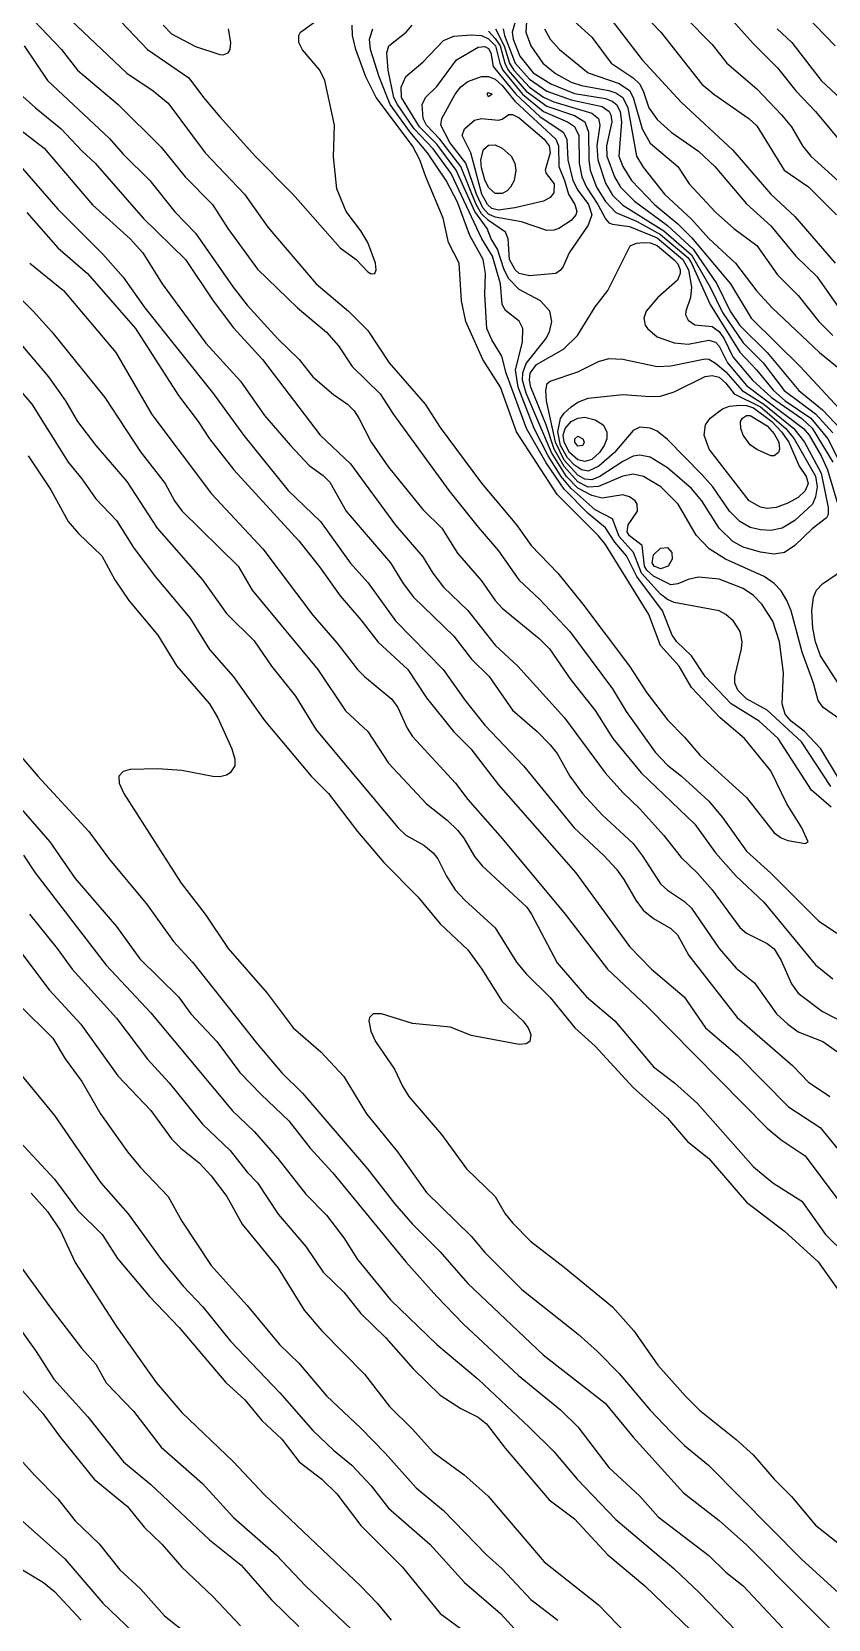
# Model space of a CAD drawing. Extents: x 474277 to 475042, y 254928 to 255625.
# Drawn here: x 474768 to 474785.74, y 255452.85 to 255488.19 of the extents above; entities that cross this region are included whole.
import ezdxf

# ---------------------------------------------------------------- set-up
doc = ezdxf.new("R2010")
doc.units = 0
doc.header["$MEASUREMENT"] = 0
doc.layers.add('BaseMapV2_DTM_export_MonNov09090547073261 — entities', color=1, linetype='CONTINUOUS')

msp = doc.modelspace()

# ---------------------------------------------------------------- linework, layer by layer
at = {"layer": 'BaseMapV2_DTM_export_MonNov09090547073261 — entities', "color": 15, "linetype": 'Continuous', "true_color": 0xb7484b}
for points in [[(474780.086, 255489.531, 88.25), (474781.597, 255487.565, 88.25), (474782.463, 255486.622, 88.25), (474783.613, 255485.554, 88.25), (474784.457, 255484.575, 88.25), (474784.993, 255484.08, 88.25), (474785.888, 255483.041, 88.25)], [(474768.594, 255488.715, 89.5), (474770.118, 255487.264, 89.5), (474770.704, 255486.875, 89.5), (474771.038, 255486.599, 89.5), (474771.861, 255485.495, 89.5), (474772.741, 255484.575, 89.5), (474773.262, 255483.837, 89.5), (474774.337, 255482.581, 89.5), (474775.054, 255481.968, 89.5), (474775.486, 255481.537, 89.5), (474775.963, 255480.817, 89.5), (474776.76, 255479.897, 89.5), (474777.096, 255479.383, 89.5), (474778.016, 255478.14, 89.5), (474778.797, 255477.214, 89.5), (474779.124, 255476.754, 89.5), (474779.714, 255476.14, 89.5), (474780.274, 255475.45, 89.5), (474781.31, 255474.07, 89.5), (474781.696, 255473.473, 89.5), (474782.156, 255472.871, 89.5), (474782.54, 255472.485, 89.5), (474782.884, 255472.076, 89.5), (474783.92, 255471.146, 89.5), (474784.533, 255470.358, 89.5), (474784.687, 255470.247, 89.5), (474784.84, 255470.185, 89.5), (474785.223, 255470.12, 89.5), (474785.292, 255470.159, 89.5), (474785.151, 255470.466, 89.5), (474784.818, 255471.003, 89.5), (474784.457, 255471.736, 89.5), (474783.875, 255472.46, 89.5), (474783.329, 255472.92, 89.5), (474782.693, 255473.594, 89.5), (474782.42, 255474.07, 89.5), (474781.999, 255474.53, 89.5), (474781.746, 255475.22, 89.5), (474780.776, 255476.779, 89.5), (474780.623, 255476.97, 89.5), (474779.703, 255477.889, 89.5), (474778.797, 255479.284, 89.5), (474778.443, 255480.281, 89.5), (474778.043, 255480.894, 89.5), (474777.671, 255481.738, 89.5), (474777.573, 255482.198, 89.5), (474777.518, 255483.041, 89.5), (474777.28, 255483.501, 89.5), (474777.162, 255484.038, 89.5), (474776.775, 255484.958, 89.5), (474776.647, 255485.341, 89.5), (474776.477, 255485.648, 89.5), (474775.668, 255486.722, 89.5), (474775.443, 255487.182, 89.5), (474775.22, 255487.795, 89.5), (474775.144, 255488.102, 89.5), (474775.136, 255488.332, 89.5)], [(474769.556, 255488.868, 89.25), (474770.579, 255487.795, 89.25), (474771.498, 255487.161, 89.25), (474771.824, 255486.722, 89.25), (474772.189, 255486.298, 89.25), (474772.979, 255485.418, 89.25), (474773.816, 255484.575, 89.25), (474774.872, 255483.379, 89.25), (474775.224, 255483.118, 89.25), (474775.486, 255482.844, 89.25), (474775.562, 255482.798, 89.25), (474775.64, 255482.811, 89.25), (474775.669, 255482.888, 89.25), (474775.654, 255483.041, 89.25), (474775.487, 255483.501, 89.25), (474775.332, 255483.76, 89.25), (474775.006, 255484.191, 89.25), (474774.796, 255484.693, 89.25), (474774.719, 255485.405, 89.25), (474774.747, 255486.108, 89.25), (474774.526, 255487.105, 89.25), (474774.419, 255487.335, 89.25), (474774.029, 255487.79, 89.25), (474773.951, 255487.948, 89.25), (474773.95, 255488.102, 89.25), (474773.989, 255488.178, 89.25), (474774.407, 255488.485, 89.25)], [(474781.39, 255488.821, 88), (474782.01, 255488.178, 88), (474782.923, 255487.022, 88), (474783.188, 255486.798, 88), (474783.966, 255486.261, 88), (474784.15, 255486.097, 88), (474784.759, 255485.111, 88), (474785.3, 255484.739, 88), (474785.923, 255484.115, 88)], [(474785.002, 255488.792, 87), (474785.893, 255487.872, 87)], [(474768.048, 255488.442, 89.75), (474768.662, 255487.795, 89.75), (474769.019, 255487.335, 89.75), (474769.93, 255486.568, 89.75), (474770.885, 255485.62, 89.75), (474771.417, 255484.958, 89.75), (474772.026, 255484.345, 89.75), (474772.372, 255483.808, 89.75), (474773.032, 255482.904, 89.75), (474773.92, 255482.044, 89.75), (474774.565, 255481.502, 89.75), (474774.834, 255481.201, 89.75), (474775.138, 255480.741, 89.75), (474775.763, 255480.127, 89.75), (474776.056, 255479.667, 89.75), (474777.288, 255477.98, 89.75), (474777.939, 255477.162, 89.75), (474778.399, 255476.638, 89.75), (474778.851, 255475.987, 89.75), (474779.319, 255475.551, 89.75), (474779.982, 255474.837, 89.75), (474780.93, 255473.561, 89.75), (474781.236, 255473.061, 89.75), (474781.885, 255472.153, 89.75), (474782.156, 255471.865, 89.75), (474782.471, 255471.616, 89.75), (474783.077, 255471.06, 89.75), (474783.386, 255470.696, 89.75), (474783.92, 255469.947, 89.75), (474784.457, 255469.462, 89.75), (474785.53, 255468.393, 89.75), (474786.34, 255467.859, 89.75)], [(474770.926, 255488.332, 89), (474771.115, 255488.144, 89), (474771.652, 255487.859, 89), (474772.189, 255487.682, 89), (474772.265, 255487.674, 89), (474772.373, 255487.718, 89), (474772.42, 255487.795, 89), (474772.437, 255487.948, 89), (474772.38, 255488.255, 89)], [(474785.792, 255471.386, 90), (474785.141, 255472.383, 90), (474784.38, 255473.086, 90), (474783.92, 255473.343, 90), (474783.725, 255473.533, 90), (474783.659, 255473.687, 90), (474783.654, 255473.84, 90), (474783.806, 255474.453, 90), (474783.818, 255474.607, 90), (474783.773, 255474.837, 90), (474783.631, 255475.067, 90), (474783.46, 255475.219, 90), (474783.307, 255475.299, 90), (474782.31, 255475.486, 90), (474782.156, 255475.553, 90), (474782.003, 255475.672, 90), (474781.58, 255476.14, 90), (474781.403, 255476.6, 90), (474781.083, 255476.954, 90), (474780.93, 255477.344, 90), (474780.546, 255477.547, 90), (474780.01, 255478.024, 90), (474779.789, 255478.287, 90), (474779.501, 255478.747, 90), (474779.189, 255479.361, 90), (474778.832, 255480.281, 90), (474778.771, 255480.664, 90), (474778.926, 255481.278, 90), (474778.939, 255481.584, 90), (474778.859, 255481.749, 90), (474778.553, 255481.985, 90), (474778.478, 255482.121, 90), (474778.437, 255482.581, 90), (474778.264, 255483.194, 90), (474778.024, 255483.578, 90), (474777.342, 255485.035, 90), (474776.942, 255485.579, 90), (474776.517, 255486.031, 90), (474776.144, 255486.568, 90), (474776.068, 255486.722, 90), (474775.942, 255487.335, 90), (474775.907, 255487.718, 90), (474775.954, 255487.872, 90), (474776.343, 255488.178, 90), (474776.471, 255488.332, 90)], [(474778.789, 255488.485, 89.25), (474778.7, 255488.178, 89.25), (474778.722, 255488.025, 89.25), (474778.872, 255487.642, 89.25), (474779.166, 255487.277, 89.25), (474779.558, 255487.028, 89.25), (474780.086, 255486.813, 89.25), (474780.776, 255486.704, 89.25), (474780.923, 255486.645, 89.25), (474781.02, 255486.568, 89.25), (474781.104, 255486.415, 89.25), (474781.136, 255486.185, 89.25), (474781.071, 255485.418, 89.25), (474781.16, 255485.191, 89.25), (474781.357, 255484.881, 89.25), (474781.869, 255484.345, 89.25), (474782.386, 255483.913, 89.25), (474782.693, 255483.608, 89.25), (474783.563, 255482.581, 89.25), (474784.018, 255481.814, 89.25), (474785.114, 255480.741, 89.25), (474786.067, 255479.704, 89.25)], [(474779.016, 255488.408, 89), (474779.006, 255488.178, 89), (474779.114, 255487.872, 89), (474779.384, 255487.488, 89), (474779.662, 255487.258, 89), (474780.01, 255487.066, 89), (474780.24, 255486.994, 89), (474780.853, 255486.884, 89), (474781.006, 255486.831, 89), (474781.16, 255486.725, 89), (474781.273, 255486.492, 89), (474781.466, 255485.418, 89), (474781.62, 255485.171, 89), (474782.088, 255484.575, 89), (474782.693, 255484.016, 89), (474783.077, 255483.587, 89), (474783.674, 255483.041, 89), (474784.15, 255482.418, 89), (474784.489, 255482.044, 89), (474785.54, 255481.048, 89), (474786.016, 255480.664, 89)], [(474779.923, 255488.562, 88.5), (474780.47, 255488.065, 88.5), (474780.906, 255487.488, 88.5), (474781.39, 255487.161, 88.5), (474781.534, 255487.028, 88.5), (474781.618, 255486.875, 88.5), (474781.743, 255486.492, 88.5), (474781.926, 255486.237, 88.5), (474782.242, 255485.955, 88.5), (474782.847, 255485.534, 88.5), (474783.215, 255485.188, 88.5), (474783.92, 255484.355, 88.5), (474784.457, 255483.872, 88.5), (474785.012, 255483.194, 88.5), (474785.494, 255482.734, 88.5), (474785.97, 255482.044, 88.5)], [(474782.54, 255488.53, 87.75), (474783.153, 255487.906, 87.75), (474783.479, 255487.488, 87.75), (474784.15, 255486.921, 87.75), (474784.697, 255486.338, 87.75), (474784.917, 255486.073, 87.75), (474785.167, 255485.648, 87.75), (474785.353, 255485.418, 87.75), (474787.222, 255483.731, 87.75)], [(474783.537, 255488.51, 87.5), (474784.073, 255487.919, 87.5), (474784.61, 255487.388, 87.5), (474785.019, 255486.875, 87.5), (474785.454, 255486.413, 87.5), (474785.967, 255485.801, 87.5)], [(474785.805, 255470.926, 89.75), (474785.363, 255471.31, 89.75), (474784.624, 255472.46, 89.75), (474784.196, 255472.843, 89.75), (474783.575, 255473.227, 89.75), (474783, 255473.84, 89.75), (474782.695, 255474.3, 89.75), (474782.365, 255474.607, 89.75), (474782.265, 255474.76, 89.75), (474782.05, 255475.297, 89.75), (474781.476, 255476.064, 89.75), (474781.244, 255476.524, 89.75), (474780.988, 255476.83, 89.75), (474780.776, 255477.147, 89.75), (474780.393, 255477.467, 89.75), (474779.856, 255478.009, 89.75), (474779.455, 255478.594, 89.75), (474779.019, 255479.361, 89.75), (474778.563, 255480.587, 89.75), (474778.472, 255480.971, 89.75), (474778.246, 255481.331, 89.75), (474778.135, 255481.584, 89.75), (474778.091, 255482.351, 89.75), (474778.108, 255482.811, 89.75), (474778.054, 255483.118, 89.75), (474777.757, 255483.654, 89.75), (474777.479, 255484.395, 89.75), (474777.232, 255484.881, 89.75), (474776.817, 255485.495, 89.75), (474776.43, 255485.955, 89.75), (474775.984, 255486.568, 89.75), (474775.738, 255487.182, 89.75), (474775.546, 255487.795, 89.75), (474775.524, 255488.025, 89.75), (474775.598, 255488.255, 89.75)], [(474785.985, 255471.54, 90.25), (474785.574, 255472.23, 90.25), (474785.21, 255472.613, 90.25), (474784.908, 255472.843, 90.25), (474784.778, 255472.997, 90.25), (474784.714, 255473.227, 90.25), (474784.742, 255473.917, 90.25), (474784.649, 255474.607, 90.25), (474784.503, 255475.067, 90.25), (474784.262, 255475.45, 90.25), (474784.073, 255475.639, 90.25), (474783.843, 255475.797, 90.25), (474783.307, 255476.004, 90.25), (474782.847, 255476.05, 90.25), (474782.616, 255475.999, 90.25), (474782.386, 255475.898, 90.25), (474782.233, 255475.877, 90.25), (474781.85, 255476.07, 90.25), (474781.696, 255476.202, 90.25), (474781.648, 255476.294, 90.25), (474781.595, 255476.754, 90.25), (474781.313, 255476.967, 90.25), (474781.261, 255477.06, 90.25), (474781.28, 255477.214, 90.25), (474781.491, 255477.52, 90.25), (474781.486, 255477.674, 90.25), (474781.435, 255477.75, 90.25), (474781.313, 255477.839, 90.25), (474781.16, 255477.879, 90.25), (474780.7, 255477.809, 90.25), (474780.47, 255477.863, 90.25), (474780.163, 255478.033, 90.25), (474779.91, 255478.287, 90.25), (474779.572, 255478.824, 90.25), (474779.013, 255480.145, 90.25), (474778.933, 255480.434, 90.25), (474778.936, 255480.598, 90.25), (474779.013, 255480.807, 90.25), (474779.448, 255481.354, 90.25), (474779.534, 255481.508, 90.25), (474779.585, 255481.738, 90.25), (474779.538, 255481.968, 90.25), (474779.331, 255482.198, 90.25), (474778.859, 255482.455, 90.25), (474778.629, 255482.687, 90.25), (474778.521, 255482.888, 90.25), (474778.371, 255483.348, 90.25), (474778.233, 255483.578, 90.25), (474778.143, 255483.808, 90.25), (474777.865, 255484.191, 90.25), (474777.454, 255485.111, 90.25), (474777.019, 255485.69, 90.25), (474776.636, 255486.074, 90.25), (474776.238, 255486.722, 90.25), (474776.231, 255486.952, 90.25), (474776.329, 255487.194, 90.25), (474776.712, 255487.51, 90.25), (474777.172, 255487.992, 90.25), (474777.403, 255488.091, 90.25), (474777.786, 255488.122, 90.25), (474778.016, 255488.103, 90.25), (474778.169, 255488.034, 90.25), (474778.327, 255487.872, 90.25), (474778.422, 255487.488, 90.25), (474778.491, 255487.335, 90.25), (474778.93, 255486.798, 90.25), (474779.396, 255486.414, 90.25), (474779.933, 255486.182, 90.25), (474780.086, 255486.082, 90.25), (474780.187, 255485.878, 90.25), (474780.189, 255485.265, 90.25), (474780.248, 255484.958, 90.25), (474780.356, 255484.728, 90.25), (474780.61, 255484.345, 90.25), (474780.776, 255484.025, 90.25), (474780.853, 255483.936, 90.25), (474780.93, 255483.906, 90.25), (474781.313, 255483.855, 90.25), (474781.926, 255483.598, 90.25), (474782.503, 255483.118, 90.25), (474782.624, 255482.888, 90.25), (474782.689, 255482.504, 90.25), (474782.667, 255482.274, 90.25), (474782.564, 255481.968, 90.25), (474782.562, 255481.891, 90.25), (474782.616, 255481.766, 90.25), (474782.77, 255481.663, 90.25), (474783.153, 255481.625, 90.25), (474783.307, 255481.516, 90.25), (474783.421, 255481.354, 90.25), (474783.613, 255480.956, 90.25), (474784.05, 255480.434, 90.25), (474784.472, 255480.051, 90.25), (474785.147, 255479.582, 90.25), (474785.377, 255479.362, 90.25), (474785.837, 255478.611, 90.25)], [(474778.169, 255488.203, 90), (474778.323, 255488.041, 90), (474778.43, 255487.872, 90), (474778.533, 255487.488, 90), (474778.61, 255487.335, 90), (474779.013, 255486.866, 90), (474779.473, 255486.532, 90), (474780.086, 255486.325, 90), (474780.316, 255486.18, 90), (474780.401, 255485.955, 90), (474780.403, 255485.341, 90), (474780.438, 255485.111, 90), (474780.579, 255484.728, 90), (474780.776, 255484.409, 90), (474781.006, 255484.162, 90), (474781.466, 255483.975, 90), (474782.003, 255483.678, 90), (474782.616, 255483.155, 90), (474782.693, 255483.04, 90), (474783.106, 255482.121, 90), (474783.767, 255481.055, 90), (474784.138, 255480.664, 90), (474784.515, 255480.204, 90), (474784.779, 255479.974, 90), (474785.347, 255479.591, 90), (474785.726, 255479.131, 90), (474786.077, 255478.441, 90)], [(474778.326, 255488.255, 89.75), (474778.522, 255487.872, 89.75), (474778.639, 255487.488, 89.75), (474778.737, 255487.335, 89.75), (474779.089, 255486.956, 89.75), (474779.396, 255486.734, 89.75), (474779.626, 255486.628, 89.75), (474780.47, 255486.373, 89.75), (474780.62, 255486.261, 89.75), (474780.652, 255486.108, 89.75), (474780.586, 255485.648, 89.75), (474780.606, 255485.341, 89.75), (474780.776, 255484.818, 89.75), (474780.93, 255484.551, 89.75), (474781.16, 255484.326, 89.75), (474782.08, 255483.759, 89.75), (474782.693, 255483.221, 89.75), (474783.106, 255482.504, 89.75), (474783.383, 255481.942, 89.75), (474783.843, 255481.264, 89.75), (474784.286, 255480.817, 89.75), (474784.753, 255480.204, 89.75), (474785.454, 255479.686, 89.75), (474785.837, 255479.26, 89.75)], [(474778.502, 255488.255, 89.5), (474778.528, 255488.102, 89.5), (474778.77, 255487.488, 89.5), (474779.089, 255487.131, 89.5), (474779.473, 255486.866, 89.5), (474780.01, 255486.672, 89.5), (474780.7, 255486.523, 89.5), (474780.857, 255486.415, 89.5), (474780.898, 255486.338, 89.5), (474780.919, 255486.185, 89.5), (474780.801, 255485.648, 89.5), (474780.805, 255485.418, 89.5), (474780.975, 255484.958, 89.5), (474781.111, 255484.728, 89.5), (474781.425, 255484.421, 89.5), (474782.156, 255483.874, 89.5), (474782.729, 255483.348, 89.5), (474783.254, 255482.581, 89.5), (474783.552, 255481.968, 89.5), (474783.767, 255481.649, 89.5), (474784.38, 255481.048, 89.5), (474785.084, 255480.204, 89.5), (474785.607, 255479.773, 89.5), (474786.002, 255479.361, 89.5)], [(474779.417, 255488.255, 88.75), (474779.549, 255488.027, 88.75), (474779.751, 255487.795, 88.75), (474780.393, 255487.273, 88.75), (474781.083, 255487.04, 88.75), (474781.313, 255486.879, 88.75), (474781.39, 255486.722, 88.75), (474781.597, 255486.031, 88.75), (474781.773, 255485.709, 88.75), (474782.388, 255485.188, 88.75), (474782.643, 255484.805, 88.75), (474783.23, 255484.17, 88.75), (474783.636, 255483.808, 88.75), (474784.15, 255483.428, 88.75), (474784.61, 255482.781, 88.75), (474785.07, 255482.321, 88.75), (474785.524, 255481.738, 88.75), (474785.837, 255481.424, 88.75)], [(474784.601, 255488.255, 87.25), (474784.925, 255487.948, 87.25), (474785.58, 255487.105, 87.25), (474786.808, 255485.955, 87.25)], [(474767.831, 255487.872, 90), (474768.351, 255487.105, 90), (474769.735, 255485.813, 90), (474770.042, 255485.463, 90), (474770.63, 255484.881, 90), (474771.192, 255484.183, 90), (474771.652, 255483.709, 90), (474772.486, 255482.504, 90), (474772.802, 255482.106, 90), (474773.485, 255481.354, 90), (474773.955, 255480.894, 90), (474774.265, 255480.511, 90), (474774.719, 255480.111, 90), (474775.033, 255479.897, 90), (474775.179, 255479.749, 90), (474775.289, 255479.591, 90), (474775.56, 255479.054, 90), (474775.946, 255478.497, 90), (474776.712, 255477.556, 90), (474777.134, 255477.137, 90), (474777.479, 255476.579, 90), (474778.016, 255475.964, 90), (474778.323, 255475.526, 90), (474778.476, 255475.357, 90), (474779.3, 255474.683, 90), (474779.528, 255474.453, 90), (474780.005, 255473.763, 90), (474780.546, 255473.08, 90), (474780.944, 255472.46, 90), (474781.573, 255471.693, 90), (474782.77, 255470.55, 90), (474783.23, 255469.91, 90), (474783.69, 255469.394, 90), (474784.303, 255468.815, 90), (474785.454, 255467.422, 90), (474785.837, 255467.108, 90)], [(474779.672, 255482.811, 90.5), (474779.089, 255482.757, 90.5), (474778.859, 255482.81, 90.5), (474778.765, 255482.888, 90.5), (474778.641, 255483.118, 90.5), (474778.609, 255483.578, 90.5), (474778.552, 255483.731, 90.5), (474778.169, 255483.989, 90.5), (474778.016, 255484.134, 90.5), (474777.899, 255484.345, 90.5), (474777.556, 255485.188, 90.5), (474777.087, 255485.801, 90.5), (474776.794, 255486.108, 90.5), (474776.717, 255486.261, 90.5), (474776.696, 255486.568, 90.5), (474776.77, 255486.722, 90.5), (474777.019, 255486.972, 90.5), (474777.46, 255487.565, 90.5), (474777.939, 255487.842, 90.5), (474778.093, 255487.861, 90.5), (474778.169, 255487.816, 90.5), (474778.221, 255487.718, 90.5), (474778.28, 255487.412, 90.5), (474778.783, 255486.801, 90.5), (474779.319, 255486.299, 90.5), (474779.837, 255485.955, 90.5), (474779.916, 255485.801, 90.5), (474779.939, 255485.341, 90.5), (474780.054, 255484.881, 90.5), (474780.163, 255484.659, 90.5), (474780.397, 255484.345, 90.5), (474780.47, 255484.115, 90.5), (474780.393, 255483.885, 90.5), (474779.969, 255483.271, 90.5), (474779.835, 255482.964, 90.5), (474779.779, 255482.882, 90.5), (474779.672, 255482.811, 90.5)], [(474767.316, 255487.182, 90.25), (474768.085, 255486.492, 90.25), (474768.657, 255486.031, 90.25), (474769.121, 255485.535, 90.25), (474769.418, 255485.265, 90.25), (474770.484, 255484.038, 90.25), (474771.43, 255483.118, 90.25), (474772.044, 255482.198, 90.25), (474772.495, 255481.596, 90.25), (474773.14, 255480.894, 90.25), (474774.425, 255479.207, 90.25), (474775.102, 255478.568, 90.25), (474776.099, 255477.208, 90.25), (474776.712, 255476.501, 90.25), (474776.93, 255476.14, 90.25), (474777.172, 255475.823, 90.25), (474777.709, 255475.31, 90.25), (474778.323, 255474.535, 90.25), (474778.826, 255474.07, 90.25), (474779.865, 255472.92, 90.25), (474780.772, 255471.693, 90.25), (474781.16, 255471.254, 90.25), (474781.543, 255470.894, 90.25), (474782.08, 255470.299, 90.25), (474782.463, 255469.807, 90.25), (474782.815, 255469.469, 90.25), (474783.153, 255469.087, 90.25), (474783.767, 255468.247, 90.25), (474783.92, 255468.122, 90.25), (474784.38, 255467.895, 90.25), (474784.533, 255467.773, 90.25), (474784.687, 255467.516, 90.25), (474784.917, 255466.993, 90.25), (474785.07, 255466.79, 90.25), (474785.607, 255466.384, 90.25), (474786.22, 255466.067, 90.25)], [(474779.737, 255483.808, 90.75), (474779.626, 255483.771, 90.75), (474779.473, 255483.768, 90.75), (474778.905, 255483.961, 90.75), (474778.323, 255484.06, 90.75), (474778.169, 255484.129, 90.75), (474778.047, 255484.268, 90.75), (474777.903, 255484.575, 90.75), (474777.67, 255485.265, 90.75), (474777.313, 255485.725, 90.75), (474777.108, 255486.108, 90.75), (474777.13, 255486.261, 90.75), (474777.43, 255486.798, 90.75), (474777.556, 255486.963, 90.75), (474777.709, 255487.085, 90.75), (474778.016, 255487.196, 90.75), (474778.169, 255487.192, 90.75), (474778.323, 255487.13, 90.75), (474778.476, 255486.99, 90.75), (474778.761, 255486.645, 90.75), (474779.672, 255485.801, 90.75), (474779.731, 255485.648, 90.75), (474779.735, 255485.188, 90.75), (474779.867, 255484.881, 90.75), (474779.956, 255484.575, 90.75), (474780.097, 255484.345, 90.75), (474780.14, 255484.191, 90.75), (474780.115, 255484.115, 90.75), (474780.01, 255483.99, 90.75), (474779.737, 255483.808, 90.75)], [(474778.251, 255486.798, 91), (474778.169, 255486.738, 91), (474778.141, 255486.798, 91), (474778.169, 255486.836, 91), (474778.251, 255486.798, 91)], [(474778.76, 255484.268, 91), (474778.399, 255484.218, 91), (474778.246, 255484.252, 91), (474778.147, 255484.345, 91), (474778.022, 255484.575, 91), (474777.776, 255485.495, 91), (474777.586, 255485.878, 91), (474777.64, 255486.031, 91), (474777.863, 255486.22, 91), (474778.016, 255486.26, 91), (474778.399, 255486.224, 91), (474778.476, 255486.24, 91), (474778.629, 255486.345, 91), (474778.706, 255486.35, 91), (474778.859, 255486.274, 91), (474779.409, 255485.801, 91), (474779.527, 255485.648, 91), (474779.548, 255485.495, 91), (474779.431, 255485.111, 91), (474779.456, 255485.035, 91), (474779.636, 255484.805, 91), (474779.626, 255484.604, 91), (474779.549, 255484.501, 91), (474779.396, 255484.416, 91), (474778.76, 255484.268, 91)], [(474767.665, 255486.076, 90.5), (474768.278, 255485.595, 90.5), (474769.352, 255484.337, 90.5), (474770.194, 255483.578, 90.5), (474770.474, 255483.271, 90.5), (474770.91, 255482.581, 90.5), (474771.882, 255481.26, 90.5), (474772.649, 255480.414, 90.5), (474773.185, 255479.648, 90.5), (474773.761, 255478.977, 90.5), (474774.182, 255478.532, 90.5), (474774.489, 255478.315, 90.5), (474774.642, 255478.161, 90.5), (474775.005, 255477.52, 90.5), (474775.992, 255476.37, 90.5), (474776.272, 255475.91, 90.5), (474776.5, 255475.603, 90.5), (474777.403, 255474.732, 90.5), (474777.797, 255474.223, 90.5), (474778.187, 255473.84, 90.5), (474778.706, 255473.088, 90.5), (474779.258, 255472.613, 90.5), (474779.549, 255472.316, 90.5), (474779.703, 255472.121, 90.5), (474779.987, 255471.616, 90.5), (474780.262, 255471.233, 90.5), (474780.7, 255470.76, 90.5), (474781.39, 255470.119, 90.5), (474781.596, 255469.853, 90.5), (474782.003, 255469.22, 90.5), (474782.156, 255469.083, 90.5), (474782.54, 255468.827, 90.5), (474782.693, 255468.681, 90.5), (474783.307, 255467.783, 90.5), (474783.69, 255467.347, 90.5), (474784.093, 255467.016, 90.5), (474784.586, 255466.326, 90.5), (474784.835, 255466.096, 90.5), (474785.07, 255465.93, 90.5), (474785.62, 255465.712, 90.5), (474785.945, 255465.482, 90.5)], [(474778.589, 255484.651, 91.25), (474778.476, 255484.591, 91.25), (474778.323, 255484.588, 91.25), (474778.169, 255484.723, 91.25), (474778.093, 255484.89, 91.25), (474778.016, 255485.161, 91.25), (474778, 255485.341, 91.25), (474778.065, 255485.571, 91.25), (474778.169, 255485.666, 91.25), (474778.323, 255485.672, 91.25), (474778.476, 255485.598, 91.25), (474778.674, 255485.418, 91.25), (474778.761, 255485.265, 91.25), (474778.782, 255485.111, 91.25), (474778.746, 255484.881, 91.25), (474778.666, 255484.728, 91.25), (474778.589, 255484.651, 91.25)], [(474767.741, 255485.212, 90.75), (474768.585, 255484.238, 90.75), (474769.582, 255483.237, 90.75), (474770.042, 255482.726, 90.75), (474770.522, 255482.044, 90.75), (474772.051, 255480.127, 90.75), (474772.725, 255479.2, 90.75), (474773.715, 255477.98, 90.75), (474774.431, 255477.29, 90.75), (474775.095, 255476.37, 90.75), (474775.486, 255475.933, 90.75), (474776.099, 255475.074, 90.75), (474777.166, 255473.993, 90.75), (474777.651, 255473.303, 90.75), (474778.093, 255472.757, 90.75), (474778.95, 255471.846, 90.75), (474780.08, 255470.466, 90.75), (474780.744, 255469.853, 90.75), (474781.019, 255469.546, 90.75), (474781.187, 255469.316, 90.75), (474781.45, 255468.856, 90.75), (474781.62, 255468.637, 90.75), (474781.85, 255468.448, 90.75), (474782.233, 255468.229, 90.75), (474782.382, 255468.089, 90.75), (474782.634, 255467.629, 90.75), (474783.711, 255466.249, 90.75), (474784.941, 255465.176, 90.75), (474785.3, 255464.807, 90.75), (474785.771, 255464.485, 90.75)], [(474767.895, 255484.167, 91), (474768.585, 255483.376, 91), (474769.242, 255482.811, 91), (474770.312, 255481.584, 91), (474771.268, 255480.093, 91), (474771.709, 255479.514, 91), (474771.959, 255479.127, 91), (474772.5, 255478.441, 91), (474773.952, 255476.857, 91), (474774.412, 255476.278, 91), (474774.872, 255475.632, 91), (474775.332, 255475.102, 91), (474775.716, 255474.599, 91), (474776.374, 255473.993, 91), (474776.789, 255473.365, 91), (474777.394, 255472.613, 91), (474777.78, 255472.23, 91), (474778.399, 255471.425, 91), (474780.118, 255469.469, 91), (474781.313, 255467.831, 91), (474781.799, 255467.322, 91), (474782.531, 255466.709, 91), (474783.005, 255466.019, 91), (474783.715, 255465.406, 91), (474784.852, 255464.255, 91), (474785.561, 255463.795, 91), (474786.757, 255462.329, 91)], [(474786.297, 255472.67, 90.5), (474785.623, 255473.15, 90.5), (474785.514, 255473.303, 90.5), (474785.41, 255473.687, 90.5), (474785.16, 255474.377, 90.5), (474784.911, 255475.297, 90.5), (474784.818, 255475.527, 90.5), (474784.687, 255475.742, 90.5), (474784.531, 255475.91, 90.5), (474784.314, 255476.064, 90.5), (474783.446, 255476.447, 90.5), (474783.084, 255476.677, 90.5), (474782.796, 255476.984, 90.5), (474782.395, 255477.674, 90.5), (474782.007, 255478.057, 90.5), (474781.627, 255478.287, 90.5), (474781.39, 255478.338, 90.5), (474781.16, 255478.295, 90.5), (474780.623, 255478.07, 90.5), (474780.393, 255478.055, 90.5), (474780.163, 255478.171, 90.5), (474779.856, 255478.509, 90.5), (474779.632, 255478.901, 90.5), (474779.455, 255479.437, 90.5), (474779.118, 255480.281, 90.5), (474779.082, 255480.434, 90.5), (474779.102, 255480.587, 90.5), (474779.243, 255480.784, 90.5), (474779.841, 255481.124, 90.5), (474780.155, 255481.431, 90.5), (474780.546, 255482.065, 90.5), (474780.83, 255482.428, 90.5), (474781.327, 255483.424, 90.5), (474781.466, 255483.485, 90.5), (474781.62, 255483.497, 90.5), (474781.773, 255483.488, 90.5), (474781.926, 255483.433, 90.5), (474782.31, 255483.114, 90.5), (474782.386, 255483.024, 90.5), (474782.441, 255482.888, 90.5), (474782.441, 255482.811, 90.5), (474782.38, 255482.658, 90.5), (474781.943, 255482.274, 90.5), (474781.68, 255481.968, 90.5), (474781.63, 255481.814, 90.5), (474781.663, 255481.661, 90.5), (474781.71, 255481.584, 90.5), (474781.926, 255481.4, 90.5), (474782.31, 255481.263, 90.5), (474782.616, 255481.238, 90.5), (474783.077, 255481.323, 90.5), (474783.23, 255481.278, 90.5), (474783.307, 255481.188, 90.5), (474783.497, 255480.817, 90.5), (474783.92, 255480.314, 90.5), (474785.187, 255479.361, 90.5), (474785.31, 255479.207, 90.5), (474785.581, 255478.747, 90.5), (474785.722, 255478.441, 90.5), (474785.997, 255477.52, 90.5)], [(474767.963, 255483.041, 91.25), (474768.707, 255482.428, 91.25), (474769.878, 255481.048, 91.25), (474770.677, 255479.667, 91.25), (474772.002, 255477.904, 91.25), (474773.146, 255476.677, 91.25), (474774.259, 255475.201, 91.25), (474774.796, 255474.584, 91.25), (474775.256, 255473.995, 91.25), (474775.409, 255473.834, 91.25), (474776.022, 255473.334, 91.25), (474776.154, 255473.15, 91.25), (474776.361, 255472.69, 91.25), (474776.482, 255472.501, 91.25), (474777.441, 255471.463, 91.25), (474777.709, 255471.103, 91.25), (474778.476, 255470.23, 91.25), (474779.878, 255468.549, 91.25), (474780.825, 255467.322, 91.25), (474781.696, 255466.499, 91.25), (474784.38, 255463.783, 91.25), (474784.687, 255463.524, 91.25), (474785.223, 255463.166, 91.25), (474786.014, 255462.108, 91.25)], [(474767.416, 255482.581, 91.5), (474768.036, 255481.968, 91.5), (474768.447, 255481.508, 91.5), (474769.632, 255480.051, 91.5), (474770.425, 255478.838, 91.5), (474770.974, 255478.134, 91.5), (474771.183, 255477.75, 91.5), (474771.345, 255477.525, 91.5), (474772.598, 255476.294, 91.5), (474772.909, 255475.757, 91.5), (474774.376, 255473.993, 91.5), (474774.99, 255473.073, 91.5), (474775.485, 255472.613, 91.5), (474775.946, 255471.908, 91.5), (474776.789, 255471.003, 91.5), (474777.249, 255470.639, 91.5), (474777.479, 255470.418, 91.5), (474777.621, 255470.236, 91.5), (474777.863, 255469.827, 91.5), (474778.028, 255469.623, 91.5), (474779.025, 255468.703, 91.5), (474779.131, 255468.549, 91.5), (474779.703, 255467.461, 91.5), (474780.354, 255466.709, 91.5), (474780.988, 255466.172, 91.5), (474781.85, 255465.147, 91.5), (474782.313, 255464.792, 91.5), (474782.824, 255464.332, 91.5), (474784.073, 255462.92, 91.5), (474784.503, 255462.569, 91.5), (474785.147, 255462.158, 91.5), (474785.673, 255461.418, 91.5), (474786.604, 255460.503, 91.5)], [(474767.599, 255481.431, 91.75), (474768.375, 255480.511, 91.75), (474768.755, 255479.974, 91.75), (474769.019, 255479.514, 91.75), (474769.428, 255478.981, 91.75), (474770.118, 255478.181, 91.75), (474770.793, 255477.137, 91.75), (474771.805, 255475.991, 91.75), (474772.342, 255475.241, 91.75), (474772.955, 255474.633, 91.75), (474773.339, 255474.064, 91.75), (474773.875, 255473.401, 91.75), (474774.335, 255472.653, 91.75), (474776.158, 255470.466, 91.75), (474776.329, 255470.302, 91.75), (474776.733, 255470.083, 91.75), (474776.942, 255469.914, 91.75), (474777.047, 255469.776, 91.75), (474777.236, 255469.393, 91.75), (474777.431, 255469.086, 91.75), (474777.644, 255468.856, 91.75), (474778.323, 255468.246, 91.75), (474778.795, 255467.476, 91.75), (474779.013, 255467.222, 91.75), (474779.549, 255466.691, 91.75), (474780.096, 255466.019, 91.75), (474780.546, 255465.61, 91.75), (474781.39, 255464.686, 91.75), (474782.156, 255464.009, 91.75), (474782.6, 255463.489, 91.75), (474783.078, 255463.105, 91.75), (474783.92, 255462.135, 91.75), (474784.763, 255461.488, 91.75), (474785.516, 255460.805, 91.75), (474786.065, 255460.038, 91.75)], [(474767.011, 255481.048, 92), (474768.006, 255479.897, 92), (474768.815, 255478.61, 92), (474769.121, 255478.234, 92), (474769.428, 255477.789, 92), (474769.888, 255477.309, 92), (474770.272, 255476.712, 92), (474770.749, 255476.064, 92), (474771.522, 255475.143, 92), (474771.959, 255474.437, 92), (474772.495, 255473.831, 92), (474773.185, 255472.855, 92), (474774.221, 255471.616, 92), (474774.608, 255471.233, 92), (474775.253, 255470.39, 92), (474775.843, 255469.699, 92), (474776.598, 255468.933, 92), (474777.096, 255468.335, 92), (474777.709, 255467.755, 92), (474778.023, 255467.322, 92), (474778.476, 255466.605, 92), (474778.936, 255466.174, 92), (474779.057, 255466.019, 92), (474779.117, 255465.866, 92), (474779.091, 255465.712, 92), (474779.013, 255465.663, 92), (474778.859, 255465.647, 92), (474777.786, 255465.847, 92), (474777.326, 255466.03, 92), (474776.482, 255466.113, 92), (474775.792, 255466.329, 92), (474775.608, 255466.326, 92), (474775.525, 255466.249, 92), (474775.506, 255466.172, 92), (474775.552, 255465.942, 92), (474775.655, 255465.712, 92), (474776.082, 255465.099, 92), (474776.256, 255464.715, 92), (474776.398, 255464.485, 92), (474777.126, 255463.642, 92), (474777.683, 255462.875, 92), (474778.323, 255462.263, 92), (474778.544, 255461.878, 92), (474778.706, 255461.676, 92), (474779.109, 255461.265, 92), (474779.856, 255460.693, 92), (474780.931, 255459.808, 92), (474781.405, 255459.271, 92), (474781.945, 255458.505, 92), (474782.561, 255457.815, 92), (474782.873, 255457.508, 92), (474783.69, 255456.855, 92), (474784.063, 255456.511, 92), (474784.533, 255455.969, 92), (474784.917, 255455.582, 92), (474785.454, 255454.947, 92), (474785.99, 255454.521, 92)], [(474784.761, 255476.6, 90.75), (474784.533, 255476.562, 90.75), (474784.227, 255476.603, 90.75), (474783.843, 255476.718, 90.75), (474783.613, 255476.839, 90.75), (474783.31, 255477.137, 90.75), (474782.923, 255477.749, 90.75), (474782.693, 255478.023, 90.75), (474782.156, 255478.482, 90.75), (474781.773, 255478.719, 90.75), (474781.543, 255478.767, 90.75), (474781.39, 255478.741, 90.75), (474781.16, 255478.626, 90.75), (474780.651, 255478.287, 90.75), (474780.47, 255478.213, 90.75), (474780.316, 255478.229, 90.75), (474780.163, 255478.319, 90.75), (474779.856, 255478.654, 90.75), (474779.661, 255479.054, 90.75), (474779.466, 255479.974, 90.75), (474779.452, 255480.204, 90.75), (474779.482, 255480.357, 90.75), (474779.549, 255480.411, 90.75), (474780.163, 255480.622, 90.75), (474780.623, 255480.851, 90.75), (474780.853, 255480.918, 90.75), (474781.16, 255480.904, 90.75), (474781.926, 255480.741, 90.75), (474782.233, 255480.755, 90.75), (474783, 255480.909, 90.75), (474783.077, 255480.898, 90.75), (474783.23, 255480.811, 90.75), (474783.46, 255480.618, 90.75), (474783.82, 255480.204, 90.75), (474784.303, 255479.898, 90.75), (474784.973, 255479.361, 90.75), (474785.212, 255479.054, 90.75), (474785.583, 255478.364, 90.75), (474785.735, 255477.597, 90.75), (474785.733, 255477.444, 90.75), (474785.7, 255477.367, 90.75), (474785.377, 255477.122, 90.75), (474784.993, 255476.751, 90.75), (474784.761, 255476.6, 90.75)], [(474784.711, 255477.137, 91), (474784.457, 255477.085, 91), (474784.227, 255477.099, 91), (474783.997, 255477.156, 91), (474783.767, 255477.284, 91), (474783.538, 255477.52, 91), (474783.164, 255478.057, 91), (474782.923, 255478.331, 91), (474782.156, 255479.114, 91), (474781.926, 255479.295, 91), (474781.773, 255479.368, 91), (474781.543, 255479.388, 91), (474781.39, 255479.315, 91), (474780.977, 255478.824, 91), (474780.63, 255478.517, 91), (474780.393, 255478.405, 91), (474780.24, 255478.438, 91), (474780.086, 255478.542, 91), (474779.933, 255478.702, 91), (474779.777, 255478.977, 91), (474779.714, 255479.284, 91), (474779.779, 255479.583, 91), (474779.856, 255479.699, 91), (474780.01, 255479.843, 91), (474780.163, 255479.945, 91), (474780.393, 255480.03, 91), (474781.16, 255480.118, 91), (474781.773, 255480.067, 91), (474782.003, 255480.078, 91), (474782.31, 255480.171, 91), (474783, 255480.518, 91), (474783.153, 255480.541, 91), (474783.307, 255480.499, 91), (474783.46, 255480.363, 91), (474783.644, 255480.127, 91), (474784.227, 255479.839, 91), (474784.79, 255479.361, 91), (474784.976, 255479.131, 91), (474785.454, 255478.297, 91), (474785.494, 255478.057, 91), (474785.454, 255477.835, 91), (474785.387, 255477.674, 91), (474784.993, 255477.309, 91), (474784.711, 255477.137, 91)], [(474784.574, 255477.597, 91.25), (474784.38, 255477.58, 91.25), (474784.227, 255477.606, 91.25), (474783.974, 255477.75, 91.25), (474783.087, 255478.901, 91.25), (474782.973, 255479.207, 91.25), (474783.001, 255479.437, 91.25), (474783.107, 255479.591, 91.25), (474783.383, 255479.795, 91.25), (474783.537, 255479.851, 91.25), (474783.767, 255479.878, 91.25), (474783.92, 255479.867, 91.25), (474784.073, 255479.814, 91.25), (474784.482, 255479.514, 91.25), (474784.7, 255479.284, 91.25), (474784.856, 255479.054, 91.25), (474785.091, 255478.517, 91.25), (474785.245, 255478.287, 91.25), (474785.29, 255478.134, 91.25), (474785.223, 255477.967, 91.25), (474785.07, 255477.825, 91.25), (474784.84, 255477.694, 91.25), (474784.574, 255477.597, 91.25)], [(474780.47, 255478.671, 91.25), (474780.316, 255478.622, 91.25), (474780.163, 255478.661, 91.25), (474779.979, 255478.824, 91.25), (474779.859, 255479.054, 91.25), (474779.838, 255479.207, 91.25), (474779.879, 255479.361, 91.25), (474780.01, 255479.51, 91.25), (474780.163, 255479.591, 91.25), (474780.316, 255479.612, 91.25), (474780.546, 255479.554, 91.25), (474780.725, 255479.437, 91.25), (474780.809, 255479.284, 91.25), (474780.806, 255479.131, 91.25), (474780.749, 255478.977, 91.25), (474780.643, 255478.824, 91.25), (474780.47, 255478.671, 91.25)], [(474784.628, 255478.824, 91.5), (474784.533, 255478.749, 91.5), (474784.457, 255478.752, 91.5), (474784.15, 255478.89, 91.5), (474783.997, 255478.993, 91.5), (474783.845, 255479.207, 91.5), (474783.788, 255479.361, 91.5), (474783.787, 255479.514, 91.5), (474783.825, 255479.591, 91.5), (474783.92, 255479.647, 91.5), (474783.997, 255479.646, 91.5), (474784.38, 255479.419, 91.5), (474784.533, 255479.237, 91.5), (474784.636, 255479.054, 91.5), (474784.654, 255478.901, 91.5), (474784.628, 255478.824, 91.5)], [(474780.27, 255478.977, 91.5), (474780.163, 255478.968, 91.5), (474780.096, 255479.054, 91.5), (474780.096, 255479.131, 91.5), (474780.163, 255479.185, 91.5), (474780.275, 255479.131, 91.5), (474780.305, 255479.054, 91.5), (474780.27, 255478.977, 91.5)], [(474767.92, 255478.747, 92.25), (474768.431, 255477.996, 92.25), (474768.811, 255477.29, 92.25), (474769.045, 255477.017, 92.25), (474769.56, 255476.524, 92.25), (474769.852, 255475.987, 92.25), (474770.161, 255475.527, 92.25), (474770.808, 255474.756, 92.25), (474771.236, 255474.07, 92.25), (474771.964, 255473.227, 92.25), (474772.144, 255472.92, 92.25), (474772.458, 255472.23, 92.25), (474772.523, 255472, 92.25), (474772.521, 255471.846, 92.25), (474772.423, 255471.693, 92.25), (474772.342, 255471.643, 92.25), (474772.189, 255471.606, 92.25), (474772.035, 255471.611, 92.25), (474771.345, 255471.742, 92.25), (474770.808, 255471.785, 92.25), (474770.195, 255471.769, 92.25), (474770.042, 255471.719, 92.25), (474769.939, 255471.616, 92.25), (474769.948, 255471.463, 92.25), (474770.055, 255471.233, 92.25), (474771.331, 255469.239, 92.25), (474771.867, 255468.549, 92.25), (474772.375, 255467.783, 92.25), (474773.246, 255466.786, 92.25), (474773.827, 255466.019, 92.25), (474774.439, 255465.482, 92.25), (474774.949, 255464.931, 92.25), (474775.454, 255464.102, 92.25), (474776.15, 255463.259, 92.25), (474776.789, 255462.349, 92.25), (474777.786, 255461.376, 92.25), (474778.093, 255461.018, 92.25), (474778.912, 255460.192, 92.25), (474780.169, 255459.195, 92.25), (474780.601, 255458.811, 92.25), (474781.083, 255458.324, 92.25), (474781.771, 255457.508, 92.25), (474782.233, 255457.022, 92.25), (474782.54, 255456.723, 92.25), (474783.071, 255456.281, 92.25), (474785.147, 255454.186, 92.25), (474786.45, 255453.004, 92.25)], [(474782.176, 255476.294, 90.5), (474782.003, 255476.235, 90.5), (474781.859, 255476.294, 90.5), (474781.819, 255476.37, 90.5), (474781.85, 255476.546, 90.5), (474782.003, 255476.695, 90.5), (474782.156, 255476.711, 90.5), (474782.253, 255476.6, 90.5), (474782.262, 255476.447, 90.5), (474782.176, 255476.294, 90.5)], [(474785.959, 255473.687, 90.75), (474785.565, 255474.3, 90.75), (474785.452, 255474.607, 90.75), (474785.392, 255474.913, 90.75), (474785.37, 255475.297, 90.75), (474785.407, 255475.603, 90.75), (474785.478, 255475.757, 90.75), (474785.607, 255475.897, 90.75), (474786.22, 255476.316, 90.75)], [(474767.435, 255472.444, 92.5), (474768.142, 255471.616, 92.5), (474769.275, 255470.39, 92.5), (474769.735, 255469.762, 92.5), (474770.555, 255468.779, 92.5), (474771.159, 255467.936, 92.5), (474771.58, 255467.476, 92.5), (474773.032, 255465.651, 92.5), (474773.569, 255465.019, 92.5), (474774.029, 255464.56, 92.5), (474775.475, 255462.875, 92.5), (474776.079, 255462.108, 92.5), (474776.482, 255461.648, 92.5), (474777.096, 255461.03, 92.5), (474777.709, 255460.327, 92.5), (474779.387, 255458.735, 92.5), (474780.77, 255457.661, 92.5), (474781.39, 255456.904, 92.5), (474782.516, 255455.668, 92.5), (474783.31, 255455.054, 92.5), (474783.92, 255454.509, 92.5), (474786.374, 255452.04, 92.5)], [(474767.468, 255471.233, 92.75), (474768.406, 255470.159, 92.75), (474768.968, 255469.338, 92.75), (474769.888, 255468.276, 92.75), (474770.407, 255467.552, 92.75), (474771.27, 255466.709, 92.75), (474771.548, 255466.326, 92.75), (474772.125, 255465.712, 92.75), (474772.637, 255465.022, 92.75), (474773.109, 255464.531, 92.75), (474773.729, 255463.949, 92.75), (474774.199, 255463.335, 92.75), (474774.698, 255462.799, 92.75), (474776.332, 255460.805, 92.75), (474777.019, 255460.037, 92.75), (474777.61, 255459.425, 92.75), (474778.838, 255458.275, 92.75), (474779.779, 255457.511, 92.75), (474780.163, 255457.139, 92.75), (474780.853, 255456.227, 92.75), (474781.543, 255455.594, 92.75), (474781.95, 255455.131, 92.75), (474783.077, 255454.272, 92.75), (474783.457, 255453.904, 92.75), (474783.842, 255453.597, 92.75), (474785.069, 255452.294, 92.75)], [(474767.818, 255469.858, 93), (474768.079, 255469.469, 93), (474769.658, 255467.412, 93), (474770.655, 255466.353, 93), (474772.466, 255464.179, 93), (474772.955, 255463.709, 93), (474773.481, 255463.105, 93), (474774.105, 255462.317, 93), (474774.565, 255461.847, 93), (474774.955, 255461.342, 93), (474775.256, 255460.863, 93), (474775.992, 255459.962, 93), (474777.019, 255458.966, 93), (474777.939, 255458.196, 93), (474779.079, 255457.125, 93), (474779.629, 255456.588, 93), (474780.149, 255455.974, 93), (474781.006, 255455.076, 93), (474782.301, 255453.981, 93), (474782.873, 255453.444, 93), (474784.303, 255451.955, 93)], [(474766.886, 255468.856, 93.5), (474768.388, 255466.862, 93.5), (474769.098, 255466.096, 93.5), (474769.92, 255464.946, 93.5), (474770.651, 255464.179, 93.5), (474771.115, 255463.544, 93.5), (474771.321, 255463.335, 93.5), (474771.728, 255463.009, 93.5), (474772.001, 255462.722, 93.5), (474772.344, 255462.262, 93.5), (474772.687, 255461.648, 93.5), (474773.492, 255460.668, 93.5), (474774.072, 255459.732, 93.5), (474774.462, 255459.271, 93.5), (474775.409, 255458.305, 93.5), (474775.97, 255457.585, 93.5), (474776.482, 255457.083, 93.5), (474776.942, 255456.571, 93.5), (474777.633, 255456.069, 93.5), (474778.166, 255455.591, 93.5), (474779.41, 255454.134, 93.5), (474780.623, 255453.175, 93.5), (474781.479, 255452.294, 93.5)], [(474767.953, 255468.549, 93.25), (474768.571, 255467.783, 93.25), (474768.903, 255467.322, 93.25), (474769.888, 255466.235, 93.25), (474770.578, 255465.32, 93.25), (474771.062, 255464.792, 93.25), (474771.805, 255463.876, 93.25), (474772.419, 255463.287, 93.25), (474772.802, 255462.801, 93.25), (474773.032, 255462.565, 93.25), (474773.492, 255461.871, 93.25), (474774.105, 255461.149, 93.25), (474774.489, 255460.575, 93.25), (474774.949, 255460.13, 93.25), (474775.332, 255459.657, 93.25), (474775.89, 255459.118, 93.25), (474776.499, 255458.428, 93.25), (474777.096, 255457.844, 93.25), (474777.556, 255457.547, 93.25), (474777.939, 255457.35, 93.25), (474778.126, 255457.201, 93.25), (474778.542, 255456.664, 93.25), (474779.52, 255455.514, 93.25), (474780.086, 255455.086, 93.25), (474780.829, 255454.288, 93.25), (474781.652, 255453.597, 93.25), (474782.686, 255452.601, 93.25)], [(474767.741, 255466.517, 93.75), (474768.476, 255465.789, 93.75), (474768.746, 255465.329, 93.75), (474769.121, 255464.82, 93.75), (474769.533, 255464.102, 93.75), (474770.138, 255463.259, 93.75), (474770.425, 255462.909, 93.75), (474771.038, 255462.263, 93.75), (474771.345, 255461.711, 93.75), (474771.996, 255460.728, 93.75), (474772.802, 255459.839, 93.75), (474773.522, 255458.965, 93.75), (474773.952, 255458.554, 93.75), (474774.565, 255457.822, 93.75), (474775.332, 255457.106, 93.75), (474775.869, 255456.553, 93.75), (474776.559, 255455.777, 93.75), (474777.172, 255455.272, 93.75), (474778.131, 255454.288, 93.75), (474778.476, 255453.975, 93.75), (474779.112, 255453.291, 93.75), (474779.714, 255452.831, 93.75)], [(474767.588, 255465.184, 94), (474768.508, 255464.066, 94), (474769.542, 255462.569, 94), (474770.152, 255461.878, 94), (474770.873, 255460.882, 94), (474771.378, 255460.268, 94), (474771.812, 255459.808, 94), (474772.425, 255459.041, 94), (474773.527, 255457.891, 94), (474774.259, 255457.052, 94), (474774.719, 255456.613, 94), (474775.128, 255456.281, 94), (474775.559, 255455.821, 94), (474775.946, 255455.325, 94), (474776.866, 255454.524, 94), (474777.636, 255453.674, 94), (474778.437, 255452.984, 94), (474779.069, 255452.294, 94)], [(474767.741, 255463.483, 94.25), (474768.508, 255462.651, 94.25), (474769.021, 255461.955, 94.25), (474769.574, 255461.418, 94.25), (474769.909, 255460.882, 94.25), (474770.623, 255460.038, 94.25), (474771.282, 255459.348, 94.25), (474772.325, 255458.121, 94.25), (474772.748, 255457.738, 94.25), (474773.129, 255457.278, 94.25), (474773.569, 255456.861, 94.25), (474773.957, 255456.358, 94.25), (474774.46, 255455.974, 94.25), (474774.796, 255455.644, 94.25), (474775.332, 255454.936, 94.25), (474776.252, 255454.016, 94.25), (474777.095, 255452.984, 94.25), (474777.823, 255452.447, 94.25)], [(474767.989, 255462.339, 94.5), (474768.355, 255461.929, 94.5), (474768.646, 255461.495, 94.5), (474768.968, 255460.792, 94.5), (474769.888, 255459.367, 94.5), (474770.772, 255458.121, 94.5), (474771.345, 255457.455, 94.5), (474772.495, 255456.358, 94.5), (474773.185, 255455.621, 94.5), (474775.332, 255453.587, 94.5), (474775.695, 255453.214, 94.5), (474776.004, 255452.831, 94.5)], [(474766.952, 255461.802, 94.75), (474768.407, 255459.808, 94.75), (474769.107, 255458.888, 94.75), (474769.428, 255458.534, 94.75), (474769.658, 255458.117, 94.75), (474770.272, 255457.484, 94.75), (474770.885, 255456.685, 94.75), (474771.805, 255455.876, 94.75), (474772.495, 255455.118, 94.75), (474773.445, 255454.288, 94.75), (474774.098, 255453.597, 94.75), (474775.102, 255452.644, 94.75)], [(474767.511, 255459.644, 95), (474768.104, 255458.811, 95), (474768.498, 255458.198, 95), (474769.255, 255457.355, 95), (474770.048, 255456.358, 95), (474770.655, 255455.849, 95), (474771.959, 255454.622, 95), (474772.665, 255454.057, 95), (474773.339, 255453.285, 95), (474773.952, 255452.694, 95)], [(474767.665, 255458.088, 95.25), (474768.249, 255457.431, 95.25), (474768.642, 255456.895, 95.25), (474769.396, 255455.974, 95.25), (474770.137, 255455.361, 95.25), (474770.508, 255454.901, 95.25), (474770.908, 255454.518, 95.25), (474771.345, 255454.014, 95.25), (474772.035, 255453.357, 95.25), (474772.649, 255452.704, 95.25)], [(474767.665, 255456.508, 95.5), (474768.071, 255456.051, 95.5), (474768.585, 255455.536, 95.5), (474768.968, 255455.043, 95.5), (474769.505, 255454.534, 95.5), (474769.965, 255453.949, 95.5), (474770.425, 255453.53, 95.5), (474770.962, 255452.932, 95.5), (474771.498, 255452.495, 95.5)], [(474767.665, 255455.155, 95.75), (474768.738, 255454.2, 95.75), (474769.586, 255453.214, 95.75), (474770.425, 255452.411, 95.75)], [(474767.665, 255454.036, 96), (474768.262, 255453.674, 96), (474768.508, 255453.467, 96), (474769.104, 255452.831, 96)]]:
    msp.add_polyline3d(points, dxfattribs=at)

doc.saveas('drawing.dxf')
